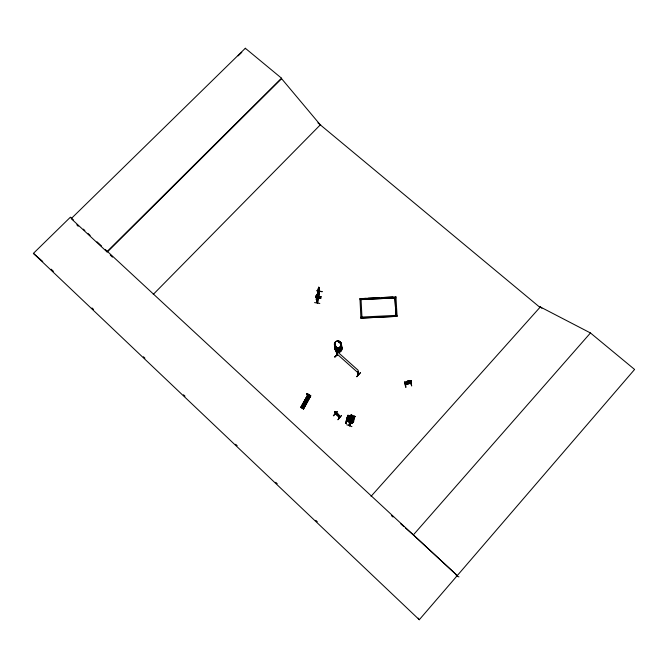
<?xml version="1.0" encoding="UTF-8"?>
<svg xmlns="http://www.w3.org/2000/svg" width="668" height="668" viewBox="0 0 668 668"><rect width="100%" height="100%" fill="white"/><g stroke="black" fill="none" stroke-linecap="round" stroke-linejoin="round"><path stroke-width="1" d="M318.026 293.561L319.079 288.501M314.544 302.587L319.838 303.456M357.99 374.222L358.407 374.656L358.131 370.281L335.971 350.491L337.106 355.501L336.906 355.009M357.99 374.314L357.973 371.475L358.491 374.472L358.123 374.147M358.148 374.113L358.482 374.297M337.282 355.401L336.781 355.343M336.856 354.992L337.298 355.476M321.108 296.951L315.83 296.074M339.077 417.275L339.594 417.45L338.734 415.062L338.977 415.546M339.511 417.283L335.595 413.701C331.487 406.478 346.416 423.646 334.994 411.446M339.453 417.525L335.353 413.784M318.285 297.953L317.041 302.738M319.354 291.415L318.385 296.45L318.469 295.749M319.221 291.657L319.362 291.206M317.534 295.615L316.882 298.905L316.841 297.018M318.828 289.01L318.185 292.283L318.143 290.38C317.35 294.914 318.845 283.683 319.07 288.551M349.247 422.794L349.13 421.074L349.364 422.301C350.015 422.836 349.088 423.069 349.523 421.642L349.623 421.199L349.84 422.477M350.742 423.362L350.717 421.742L350.775 423.42L351.443 423.036M339.252 342.099L339.169 342.726M339.26 342.517L339.954 342.567L339.511 342.074M340.02 342.793L339.853 342.2M335.603 346.533L336.037 346.174L336.062 346.692M317.834 292.3L317.91 291.574M304.516 402.746L305.268 402.111L305.668 403.021M394.913 297.936L395.974 315.363L394.913 297.936L361.054 299.514L361.947 316.933M395.907 296.868L359.96 298.671L366.122 298.362M395.965 297.886L360.01 299.681M397.026 315.313L360.895 317.1M397.093 316.331L360.945 318.118L397.093 316.331L395.915 296.751M352.52 422.777C351.894 421.316 353.071 423.378 352.128 422.594M352.328 421.065C355.017 421.55 350.892 424.405 353.055 421.842M352.754 421.09L348.604 419.571L348.27 418.335L348.93 415.671L349.331 416.047L348.053 420.957L349.389 415.897L348.913 415.721L347.828 419.805M317.35 294.73L317.158 295.431C315.146 307.489 317.242 288.86 317.776 295.147M318.035 289.937L318.653 288.108M317.434 302.562C314.762 290.396 317.876 312.265 318.269 297.878M318.202 298.229L317.333 294.12L317.049 298.053L317.183 295.582M318.327 296.25L317.734 292.108M318.594 296.241C320.698 296.525 318.31 280.936 318.352 291.44L318.486 288.96M316.615 298.771L316.331 299.206M317.918 292.141L317.634 292.576M316.933 300.049L317.726 295.081M320.84 298.337L315.555 297.327L320.832 298.229M322.118 291.807L316.908 290.63M404.733 381.854L406.002 387.189M405.392 384.467L410.736 383.173L405.384 384.342M410.261 383.248C410.628 385.244 411.981 378.397 411.087 381.386L405.785 382.589L406.637 381.436L410.845 380.601M406.545 382.021C406.787 378.647 404.699 391.248 406.044 381.737L406.67 381.503M335.369 413.893L335.929 413.985M335.962 414.135L335.503 413.717M348.988 415.705L348.329 418.343L348.671 419.504M316.866 290.839L322.16 291.54M407.856 381.186L406.787 382.071L410.261 381.328L410.419 380.735L409.701 380.543L407.881 380.869L407.68 381.879L409.359 381.52L409.684 380.484M350.775 415.939L351.076 414.995M408.223 380.852L409.309 380.626M352.721 415.571L352.445 416.615L353.238 417.258L352.762 419.103L351.685 419.579L350.057 419.011L349.381 417.909L349.84 416.064L350.809 416.039M352.787 415.554L351.009 414.987L352.787 415.554L352.529 416.556M353.439 420.197L354.132 417.517M347.761 419.905L347.469 421.09L348.036 421.032L347.836 419.821L352.587 421.558L352.804 422.702L352.069 422.602M348.212 420.264L347.978 420.982L352.671 422.936M410.152 380.693L411.697 385.979L410.336 381.553M352.412 421.809L352.612 422.251C343.185 421.141 348.654 418.068 352.094 421.383L352.203 422.552L352.512 421.608M410.319 383.515L411.371 380.752L410.227 383.29M411.104 381.453L411.379 380.526L410.82 380.61M345.54 423.153L346.283 422.961L345.54 423.153L345.815 422.243M347.218 417.634L347.485 416.748L348.111 416.932L347.844 417.826L347.218 417.634C348.137 412.907 349.23 416.59 347.452 419.086M346.984 418.377L347.944 415.229M346.158 423.345L346.441 422.435M347.752 418.084L348.562 415.421L347.944 415.262M345.723 422.543L346.149 421.149M346.341 422.735L346.767 421.341M346.107 421.266L346.316 420.581M346.308 420.598L346.508 419.93M346.492 420.005L346.709 419.27M346.725 421.458L346.942 420.773M346.926 420.79L347.135 420.122M347.109 420.197L347.335 419.462M346.659 419.446L347.084 418.026M347.285 419.638L347.527 418.828M347.268 417.458L347.485 416.748M347.886 417.65L348.111 416.932M346.659 424.731L351.911 426.618M317.375 294.287L317.534 293.82L318.252 297.819M318.686 287.624L318.836 287.198M350.792 420.907L351.685 421.667L349.197 420.974L348.245 420.03L349.113 420.255M347.894 419.888L347.285 419.83L348.036 420.848L347.661 420.623M349.055 420.23L350.775 420.673L350.809 421.358L349.172 420.782L349.088 420.013M348.596 419.429L353.915 421.116M348.587 419.479L351.31 420.139M349.063 421.591L349.18 421.099L349.798 422.401M349.715 421.291L349.756 422.852M348.729 425.449L350.642 420.222M349.589 425.733L351.485 420.498L349.656 425.783M351.276 423.495L350.775 421.767L350.575 422.176L351.184 423.587L351.251 421.892M349.865 425.867L351.752 420.631M352.804 422.502L352.119 422.786L352.094 421.383M351.902 422.209L352.345 420.99M339.094 342.333L339.878 341.974M339.728 342.751L339.937 342.3M353.455 420.147L352.729 421.241M347.577 420.615L347.352 419.646M309.969 395.398L309.626 396.366L308.015 395.506L306.662 393.736L310.311 395.581L303.072 408.674L310.328 395.456L310.779 395.832L303.548 408.933L310.745 395.815M307.222 394.204L306.721 393.636M303.581 408.95L303.197 408.741L310.578 395.698L307.981 394.354L300.792 407.463L308.282 394.362L301.101 407.63M310.436 395.648L308.098 394.262L300.834 407.488L303.364 408.791M307.28 394.103L308.065 395.406L301.627 407.914L308.883 394.579L309.66 395.347M309.476 394.905L308.224 394.212M303.255 408.774L310.511 395.556M305.652 402.996L304.591 403.029M317.292 302.871L316.423 298.738M73.463 219.981L70.424 217.167L33.4 253.381L419.295 619.737L634.6 369.454L590.462 332.965L540.32 306.946L539.936 307.372L317.91 122.862M105.369 249.54L457.321 575.632L413.358 534.901L590.462 332.965M539.878 307.33L540.262 306.896L541.907 308.265M371.057 496.324L540.32 306.946M356.629 376.602L360.361 372.61M356.854 376.794L360.528 372.752M357.998 374.372L357.973 371.475M358.349 371.8L357.839 371.617M337.181 354.324L334.718 356.979L336.914 355.142M334.91 357.138L337.373 354.449M335.119 412.181L338.835 415.763M334.952 411.488L335.453 411.797M335.703 414.243L335.035 411.688L335.419 413.985M333.349 415.638L337.106 411.555M337.315 411.747L333.557 415.838M338.634 414.694L335.411 411.839M339.252 416.999L338.601 415.204M337.048 355.618L336.772 352.52L337.256 355.476M350.884 422.944L350.867 421.675M153.264 294.396L320.69 124.473M352.671 420.965L353.514 420.172C355.276 410.661 353.898 425.733 352.028 421.566M106.922 251.744L281.512 78.173L245.331 48.263L71.2 218.636L107.214 252.078L281.604 78.682L281.512 78.173M238.134 55.87L241.799 52.329M351.335 417.467L350.099 416.072L350.917 417.6L349.464 418.368L351.218 417.934L352.487 419.429L351.644 417.851L353.03 417.108L351.368 417.4M347.418 420.873L352.646 422.652M339.995 342.759L339.286 342.793M336.029 349.022L336.488 349.03M352.587 421.642L348.237 420.473L348.262 420.038M304.808 402.211L305.276 402.136M336.872 355.1L336.405 352.186L336.647 352.662M404.432 381.962L405.726 387.29M309.242 395.147L309.91 395.473M405.894 381.971L411.296 380.827M410.511 381.812L405.768 382.53M348.913 415.721L353.706 417.024C355.075 418.176 352.737 417.316 354.132 417.625L353.673 417.049M413.325 534.909L405.518 528.029M352.579 422.168L347.385 420.331M368.177 298.262L379.474 297.694M381.528 297.594L392.826 297.026M306.687 393.694L307.756 394.095M352.545 422.919L347.36 420.865M316.766 297.051L316.682 296.542M347.677 416.122L348.287 416.323M350.834 420.289L348.963 425.533M347.285 419.83L347.769 420.005M348.988 421.124L351.46 422.026M349.055 421.508L349.581 421.658L349.606 422.928M456.144 575.816L458.966 576.876M308.491 394.621L301.285 407.731L308.775 394.771M302.763 408.515L310.111 395.448L302.729 408.49L303.105 408.691M352.32 422.543L353.648 417.45L354.825 417.55L353.497 417.208M308.065 395.406L309.676 396.266L309.576 395.322M304.299 401.443L306.704 402.712M303.564 402.779L305.969 404.04M302.913 403.956L305.318 405.226M302.178 405.292L304.6 406.587M405.459 384.559L410.703 383.207M336.38 412.649L335.72 412.114L336.563 413.417M33.4 253.381L42.752 261.472M391.456 515.663L393.018 517.032M400.825 523.912L403.948 526.66M336.463 353.506L358.273 373.003M341.431 415.488L337.883 419.78L341.465 415.521M336.271 412.34L338.467 414.995L336.338 412.699M350.809 423.37L350.675 422.209M349.23 422.71L349.08 421.541M83.341 229.132L84.861 230.535M87.9 233.357L90.172 235.462M97.01 241.799L101.569 246.024M51.16 269.196L53.432 271.35M91.992 307.948L93.512 309.384M143.411 356.745L144.923 358.182M183.491 394.771L185.003 396.207M235.662 444.287L237.173 445.723M275.734 482.321L277.245 483.757M315.814 520.355L317.325 521.791M110.212 254.976L112.458 257.147M76.803 224.765L78.206 226.293M281.604 78.682L320.314 124.866M418.218 618.125L419.295 619.737M301.694 406.177L304.099 407.455M307.43 395.74L309.785 396.884M245.331 48.263L245.465 48.789M335.411 412.031L335.829 414.277M337.599 413.559L337.791 414.369M338.734 415.062L339.144 417.032M339.043 415.145L339.553 417.416M317.008 294.872L317.049 295.473M317.333 294.12L318.185 298.471M318.302 288.3L318.352 288.835M318.636 287.507L319.463 291.949M318.778 287.19L319.58 291.49M349.439 422.268L349.255 421.065L349.456 422.209M350.817 423.454L350.642 422.134L351.335 423.52M347.31 419.688L347.427 420.414M347.836 419.821L347.97 421.216M359.96 298.554L360.945 318.118M341.022 344.154A3.457 3.382 -8.1 0 1 340.446 348.479A3.457 3.382 -8.1 0 1 336.004 348.688A3.507 3.432 -8.1 0 1 334.994 344.379A3.465 3.382 -8.1 0 0 335.979 348.546A3.465 3.382 -8.1 0 0 340.421 348.337A3.465 3.382 -8.1 0 0 341.006 344.012M335.044 344.446A3.457 3.382 -8.1 0 0 336.004 348.688A3.507 3.432 -8.1 0 0 340.471 348.462A3.507 3.432 -8.1 0 0 341.056 344.078M341.123 344.964A3.44 3.365 -8.1 0 1 338.818 350.099A3.423 3.348 -8.1 0 1 334.885 346.074A3.44 3.365 -8.1 0 0 338.818 350.099A3.423 3.348 -8.1 0 0 341.114 344.964A3.449 3.373 -8.1 0 1 340.546 349.222A3.449 3.373 -8.1 0 1 336.121 349.431A3.449 3.373 -8.1 0 1 335.161 345.197M338.734 341.715A3.524 3.44 -8.1 0 1 341.331 346.099A3.474 3.398 -8.1 0 1 336.647 348.279A3.524 3.44 -8.1 0 1 334.852 343.511M338.734 341.816A3.474 3.398 -8.1 0 1 341.29 346.141A3.524 3.44 -8.1 0 1 336.622 348.279A3.474 3.398 -8.1 0 1 334.902 343.577M341.047 344.037A3.507 3.432 -8.1 0 1 340.463 348.42A3.507 3.432 -8.1 0 1 335.954 348.638A3.507 3.432 -8.1 0 1 334.985 344.329M338.709 341.665A3.474 3.398 -8.1 0 1 341.273 345.991A3.474 3.398 -8.1 0 1 336.622 348.137A3.474 3.398 -8.1 0 1 334.877 343.435M336.889 351.376A3.415 3.34 -8.1 0 0 341.724 347.377A3.465 3.39 -8.1 0 1 339.06 351.694A3.465 3.39 -8.1 0 1 335.002 348.521M336.154 350.875A3.415 3.34 -8.1 0 1 335.052 348.562M340.772 345.924A3.415 3.34 -8.1 0 1 341.348 346.583M341.381 346.517A3.465 3.39 -8.1 0 0 340.797 345.84A3.415 3.348 -8.1 0 1 341.331 346.441M341.824 348.07A3.407 3.34 -8.1 0 1 336.998 352.069M336.263 351.568A3.407 3.34 -8.1 0 1 335.244 348.395M341.231 345.74A3.432 3.357 -8.1 0 1 338.935 350.867A3.432 3.357 -8.1 0 1 334.994 346.851M335.027 348.42A3.415 3.348 -8.1 0 0 339.035 351.552A3.415 3.348 -8.1 0 0 341.707 347.235A3.432 3.357 -8.1 0 1 338.016 350.775A3.432 3.357 -8.1 0 1 334.969 346.709M341.214 345.598A3.432 3.357 -8.1 0 1 341.59 346.391M315.83 296.033L321.116 296.918L315.83 296.033M350.725 416.373L350.257 418.218L351.886 418.794L352.362 416.949L350.725 416.373M351.31 415.312L352.278 416.014L351.31 415.312M353.915 416.005L355.201 416.531L353.915 416.005M336.238 347.31A3.499 3.415 -8.1 0 0 341.34 344.095A3.499 3.415 -8.1 0 0 335.971 341.398A3.499 3.415 -8.1 0 0 336.238 347.31M336.254 347.368A3.482 3.398 -8.1 0 0 341.34 344.162A3.482 3.398 -8.1 0 0 335.987 341.482A3.482 3.398 -8.1 0 0 336.254 347.368"/></g></svg>
